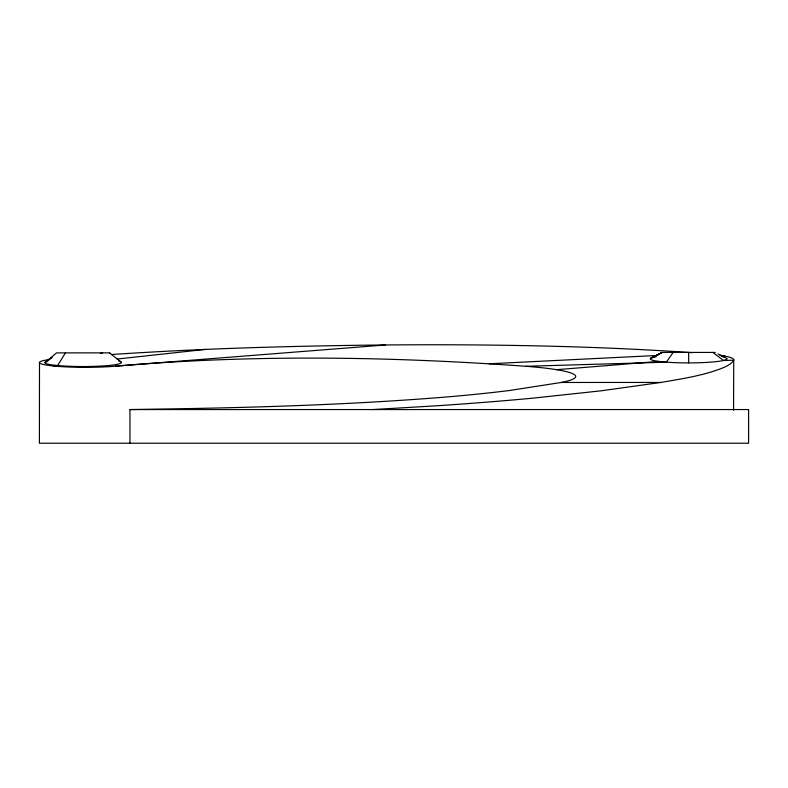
<?xml version="1.0" encoding="UTF-8"?>
<svg xmlns="http://www.w3.org/2000/svg" width="788" height="788" viewBox="0 0 788 788"><rect width="100%" height="100%" fill="white"/><g stroke="black" fill="none" stroke-linecap="round" stroke-linejoin="round"><path stroke-width="1.18" d="M733.559 410.164L733.736 359.683M39.498 362.825L39.4 443.23L748.6 443.23L748.6 409.553L129.961 409.553L129.961 443.23M65.434 352.876L57.623 365.524L53.387 365.987A46.019 4.807 0 0 1 49.664 359.515M673.159 352.433L666.333 362.175L525.813 366.292C389.282 356.432 251.924 354.393 115.462 366.174A46.019 4.807 0 0 1 53.387 365.987M86.877 366.519L83.124 366.538A38.356 4.009 0 0 1 57.662 365.524L53.554 365.08A39.036 4.098 -0.1 0 1 44.936 362.825L56.539 352.876L109.699 352.876M44.827 362.618L51.594 357.752M45.546 361.741L52.441 356.964M651.006 358.146L662.265 352.433L650.504 358.52L662.058 352.433L715.208 352.433M100.332 353.487L102.588 352.876M719.966 355.24A75.412 7.91 0 0 1 733.648 360.195A390.956 40.986 0 0 1 724.162 367.336C704.068 375.61 682.319 378.693 661.043 382.436L561.223 382.466L509.363 390.513A446.885 46.63 0 0 1 444.117 397.182C339.618 405.593 234.755 408.086 129.961 409.553M661.043 382.436L600.998 390.828L532.984 398.147A718.341 75.303 0 0 1 436.749 405.781L373.019 409.553M117.077 359.042L205.501 349.409A580.116 60.814 0 0 1 259.114 347.439C362.835 344.376 466.654 343.666 570.384 346.74A446.126 46.768 0 0 1 626.352 348.887A461.325 48.354 0 0 1 692.091 352.66M733.648 360.195L723.512 360.49A37.43 3.92 -0.1 0 1 709.456 362.234A38.809 4.068 -0.1 0 1 688.633 362.904A38.435 4.038 -0.1 0 1 666.343 362.165A37.322 3.93 -0.1 0 1 658.699 361.406L556.594 369.69M721.286 356.343L724.763 356.058M115.462 366.174L385.293 344.986M489.24 363.79L657.793 355.437M718.006 353.93L720.921 355.427M712.854 352.433L723.512 360.49A38.484 4.038 0 0 0 726.782 358.422M109.542 352.876L120.741 361.702M688.633 352.433L688.633 362.904M722.911 357.033A39.449 4.137 0 0 1 726.733 358.422M525.813 366.292A120.653 12.588 0 0 1 561.223 382.466M658.719 361.406A38.888 4.098 -0.1 0 1 650.346 358.993M111.285 354.541A576.639 60.449 0 0 1 205.491 349.409M44.896 362.322A39.134 4.068 -0.3 0 1 47.841 360.993M107.385 365.602A38.75 4.068 0 0 1 86.857 366.499M107.483 365.612A36.652 3.891 0 0 0 111.561 365.199L113.915 364.883A39.321 4.167 0 0 0 121.234 362.864A37.361 3.95 0 0 0 121.382 362.273A38.858 4.107 0 0 0 118.771 360.973M650.366 358.895A38.858 4.098 0 0 1 656.089 356.747"/></g></svg>
